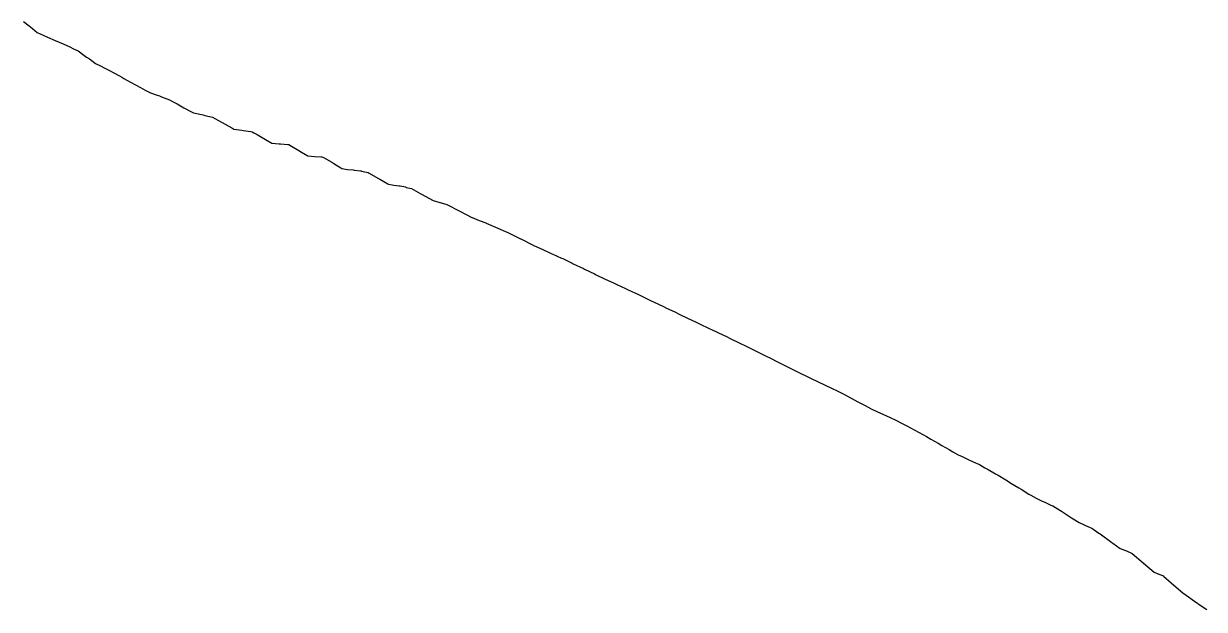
# Model space of a CAD drawing. Header units: metres. Extents: x 483462 to 484492, y 8428718 to 8429266.
# Drawn here: x 484155.92 to 484172.6, y 8428851.24 to 8428859.51 of the extents above; entities that cross this region are included whole.
import ezdxf

# ---------------------------------------------------------------- set-up
doc = ezdxf.new("R2010")
doc.units = ezdxf.units.M
doc.layers.add('C-TOPO-MINR', color=8, linetype='Continuous')

msp = doc.modelspace()

# ---------------------------------------------------------------- linework, layer by layer
at = {"layer": 'C-TOPO-MINR', "color": 8, "linetype": 'Continuous', "lineweight": -3, "elevation": 1188, "flags": 128}
msp.add_lwpolyline([(484155.917, 8428859.537), (484155.994, 8428859.477), (484156.04, 8428859.44), (484156.11, 8428859.384), (484156.193, 8428859.347), (484156.252, 8428859.319), (484156.363, 8428859.272), (484156.42, 8428859.249), (484156.473, 8428859.225), (484156.568, 8428859.181), (484156.622, 8428859.154), (484156.685, 8428859.123), (484156.769, 8428859.064), (484156.807, 8428859.037), (484156.845, 8428859.01), (484156.932, 8428858.948), (484157.004, 8428858.911), (484157.062, 8428858.88), (484157.122, 8428858.85), (484157.189, 8428858.816), (484157.273, 8428858.77), (484157.304, 8428858.753), (484157.334, 8428858.735), (484157.427, 8428858.684), (484157.496, 8428858.646), (484157.568, 8428858.606), (484157.635, 8428858.57), (484157.709, 8428858.532), (484157.804, 8428858.498), (484157.834, 8428858.487), (484157.863, 8428858.477), (484157.977, 8428858.434), (484158.018, 8428858.411), (484158.085, 8428858.375), (484158.181, 8428858.321), (484158.279, 8428858.27), (484158.316, 8428858.251), (484158.428, 8428858.224), (484158.452, 8428858.219), (484158.476, 8428858.213), (484158.583, 8428858.188), (484158.616, 8428858.17), (484158.668, 8428858.14), (484158.763, 8428858.087), (484158.86, 8428858.035), (484158.888, 8428858.019), (484158.999, 8428858.004), (484159.018, 8428858.001), (484159.126, 8428857.986), (484159.145, 8428857.983), (484159.171, 8428857.968), (484159.214, 8428857.943), (484159.309, 8428857.887), (484159.333, 8428857.874), (484159.425, 8428857.82), (484159.529, 8428857.812), (484159.544, 8428857.811), (484159.648, 8428857.802), (484159.662, 8428857.801), (484159.703, 8428857.777), (484159.804, 8428857.718), (484159.84, 8428857.696), (484159.932, 8428857.64), (484160.026, 8428857.633), (484160.12, 8428857.626), (484160.131, 8428857.626), (484160.142, 8428857.625), (484160.161, 8428857.614), (484160.27, 8428857.551), (484160.3, 8428857.533), (484160.399, 8428857.471), (484160.414, 8428857.462), (484160.493, 8428857.45), (484160.574, 8428857.442), (484160.588, 8428857.441), (484160.676, 8428857.429), (484160.683, 8428857.428), (484160.691, 8428857.426), (484160.783, 8428857.408), (484160.799, 8428857.399), (484160.922, 8428857.328), (484160.947, 8428857.314), (484161.061, 8428857.247), (484161.073, 8428857.24), (484161.145, 8428857.228), (484161.22, 8428857.219), (484161.228, 8428857.218), (484161.237, 8428857.216), (484161.31, 8428857.203), (484161.322, 8428857.197), (484161.394, 8428857.181), (484161.528, 8428857.107), (484161.546, 8428857.097), (484161.692, 8428857.016), (484161.7, 8428857.012), (484161.795, 8428856.984), (484161.798, 8428856.983), (484161.801, 8428856.982), (484161.897, 8428856.955), (484161.904, 8428856.951), (484162.071, 8428856.865), (484162.079, 8428856.861), (484162.249, 8428856.771), (484162.251, 8428856.77), (484162.35, 8428856.731), (484162.35, 8428856.731), (484162.446, 8428856.694), (484162.451, 8428856.692), (484162.451, 8428856.692), (484162.584, 8428856.636), (484162.759, 8428856.557), (484162.765, 8428856.555), (484162.768, 8428856.554), (484162.936, 8428856.471), (484162.94, 8428856.469), (484163.117, 8428856.381), (484163.122, 8428856.378), (484163.132, 8428856.373), (484163.252, 8428856.318), (484163.37, 8428856.265), (484163.393, 8428856.255), (484163.516, 8428856.199), (484163.533, 8428856.191), (484163.668, 8428856.126), (484163.682, 8428856.119), (484163.826, 8428856.049), (484163.842, 8428856.041), (484163.981, 8428855.974), (484164.007, 8428855.962), (484164.133, 8428855.902), (484164.251, 8428855.848), (484164.299, 8428855.825), (484164.421, 8428855.768), (484164.458, 8428855.751), (484164.601, 8428855.683), (484164.629, 8428855.669), (484164.784, 8428855.595), (484164.815, 8428855.58), (484164.954, 8428855.514), (484165, 8428855.492), (484165.115, 8428855.437), (484165.188, 8428855.402), (484165.297, 8428855.349), (484165.407, 8428855.296), (484165.465, 8428855.269), (484165.601, 8428855.204), (484165.646, 8428855.183), (484165.796, 8428855.113), (484165.844, 8428855.09), (484165.9, 8428855.063), (484166.026, 8428855.003), (484166.124, 8428854.955), (484166.21, 8428854.913), (484166.302, 8428854.867), (484166.39, 8428854.824), (484166.477, 8428854.78), (484166.556, 8428854.74), (484166.642, 8428854.697), (484166.716, 8428854.658), (484166.792, 8428854.62), (484166.879, 8428854.576), (484166.987, 8428854.525), (484167.053, 8428854.492), (484167.121, 8428854.46), (484167.25, 8428854.4), (484167.321, 8428854.367), (484167.42, 8428854.32), (484167.502, 8428854.276), (484167.598, 8428854.226), (484167.711, 8428854.165), (484167.803, 8428854.116), (484167.89, 8428854.071), (484167.978, 8428854.029), (484168.057, 8428853.993), (484168.159, 8428853.946), (484168.24, 8428853.908), (484168.318, 8428853.867), (484168.393, 8428853.831), (484168.497, 8428853.773), (484168.566, 8428853.736), (484168.671, 8428853.677), (484168.733, 8428853.642), (484168.835, 8428853.583), (484168.889, 8428853.552), (484168.99, 8428853.493), (484169.043, 8428853.463), (484169.118, 8428853.421), (484169.174, 8428853.395), (484169.262, 8428853.354), (484169.331, 8428853.323), (484169.421, 8428853.281), (484169.497, 8428853.238), (484169.544, 8428853.215), (484169.647, 8428853.153), (484169.686, 8428853.131), (484169.794, 8428853.065), (484169.83, 8428853.043), (484169.864, 8428853.021), (484169.975, 8428852.952), (484170.007, 8428852.933), (484170.117, 8428852.865), (484170.147, 8428852.85), (484170.22, 8428852.807), (484170.306, 8428852.767), (484170.342, 8428852.751), (484170.429, 8428852.711), (484170.456, 8428852.698), (484170.554, 8428852.638), (484170.578, 8428852.623), (484170.721, 8428852.531), (484170.743, 8428852.517), (484170.83, 8428852.463), (484170.897, 8428852.433), (484170.919, 8428852.423), (484170.986, 8428852.393), (484171.008, 8428852.383), (484171.107, 8428852.314), (484171.124, 8428852.302), (484171.291, 8428852.181), (484171.304, 8428852.172), (484171.408, 8428852.099), (484171.483, 8428852.068), (484171.495, 8428852.062), (484171.569, 8428852.03), (484171.579, 8428852.027), (484171.731, 8428851.897), (484171.735, 8428851.894), (484171.739, 8428851.89), (484171.888, 8428851.763), (484171.953, 8428851.736), (484171.954, 8428851.736), (484172.019, 8428851.709), (484172.019, 8428851.709), (484172.02, 8428851.708), (484172.128, 8428851.614), (484172.13, 8428851.612), (484172.299, 8428851.468), (484172.305, 8428851.463), (484172.489, 8428851.332), (484172.5, 8428851.324), (484172.511, 8428851.316), (484172.631, 8428851.238)], dxfattribs=at)

doc.saveas('drawing.dxf')
